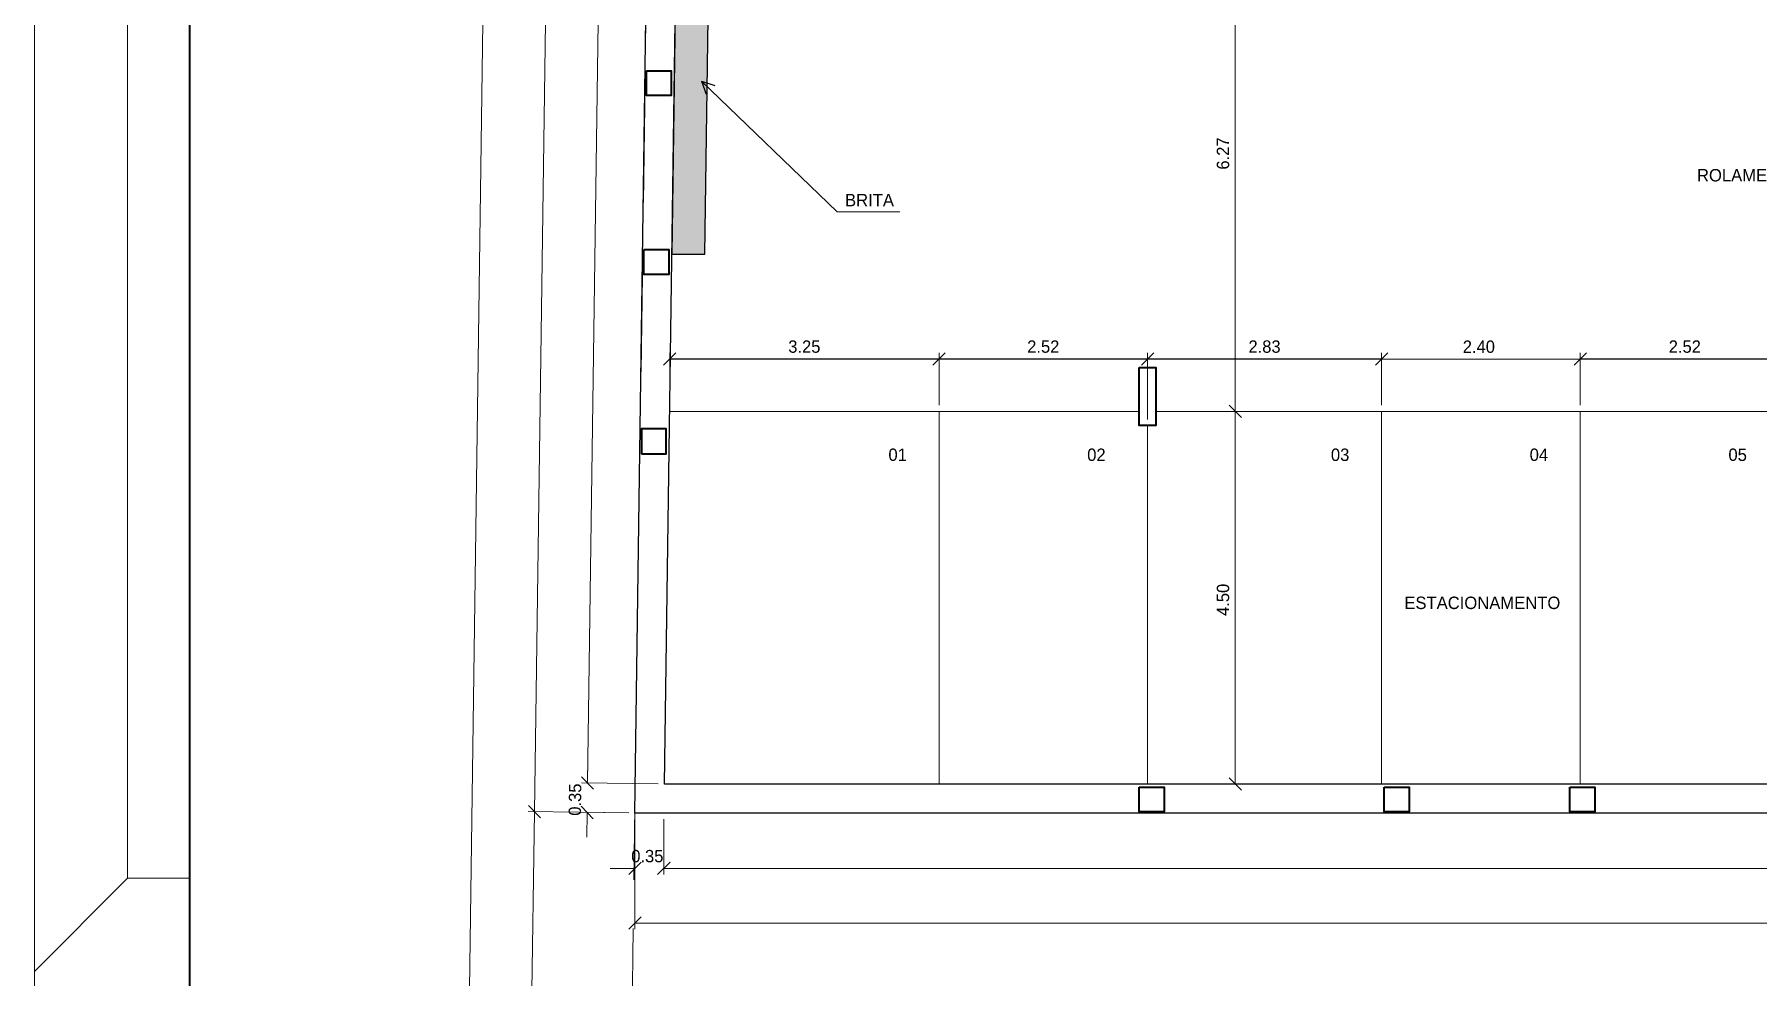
# Model space of a CAD drawing. Header units: metres. Extents: x -5.3 to 83.9, y -21.1 to 42.
# Drawn here: x -5.33 to 15.48, y 0.03 to 11.41 of the extents above; entities that cross this region are included whole.
import ezdxf
from ezdxf.enums import TextEntityAlignment as Align

# ---------------------------------------------------------------- set-up
doc = ezdxf.new("R2010")
doc.units = ezdxf.units.M
doc.header["$MEASUREMENT"] = 0
doc.linetypes.add('DGN Style 3', pattern=[2.04477, 1.46055, -0.58422])
for name, color, linetype, lineweight in [('Level 23', 7, 'Continuous', 0), ('Level 24', 7, 'Continuous', 0), ('Level 41', 7, 'Continuous', 0), ('Level 42', 7, 'Continuous', 0), ('Level 54', 7, 'Continuous', 0), ('Level 63', 7, 'Continuous', 0), ('Level 7', 7, 'Continuous', 0), ('Level 8', 7, 'Continuous', 0)]:
    doc.layers.add(name, color=color, linetype=linetype, lineweight=lineweight)
doc.styles.add('Style-INTL_ENGINEERING', font='INTL_ENGINEERING.shx')
doc.dimstyles.get("Standard").update_dxf_attribs({"dimtxt": 0.18, "dimasz": 0.18, "dimexe": 0.18, "dimexo": 0.0625, "dimgap": 0.09, "dimtad": 0, "dimtih": 1, "dimtoh": 1, "dimdec": 4, "dimzin": 1, "dimdsep": 46, "dimtxsty": 'Standard', "dimcen": 0, "dimadec": 0, "dimazin": 0, "dimtfac": 1, "dimtdec": 4, "dimtofl": 0, "dimtmove": 0, "dimatfit": 3, "dimfxl": 0, "dimtolj": 1, "dimtzin": 1, "dimarcsym": 0})

# ---------------------------------------------------------------- blocks, each defined once
blk = doc.blocks.new('_Oblique')
at = {"color": 0, "linetype": 'ByBlock', "lineweight": -2}
blk.add_line((0.5, 0.5), (-0.5, -0.5), dxfattribs=at)
blk = doc.blocks.new('*D27')
at = {"layer": 'Defpoints', "color": 0, "linetype": 'Continuous', "lineweight": 13}
for p in [(13.341, 7.489), (13.341, 6.857), (15.865, 6.857)]:
    blk.add_point(p, dxfattribs=at)
at = {"layer": 'Level 23', "color": 2, "linetype": 'Continuous', "lineweight": 0}
for p, q in [((13.341, 6.931), (13.341, 7.563)), ((15.865, 6.931), (15.865, 7.563))]:
    blk.add_line(p, q, dxfattribs=at)
at = {"layer": 'Level 23', "color": 0, "linetype": 'Continuous', "lineweight": -2}
blk.add_line((15.865, 7.489), (13.341, 7.489), dxfattribs=at)
at = {"layer": 'Level 23', "color": 0, "linetype": 'Continuous', "lineweight": -2, "xscale": 0.14925, "yscale": 0.14925, "zscale": 0.14925, "rotation": 180}
blk.add_blockref('_Oblique', (13.341, 7.489), dxfattribs=at)
at = {"layer": 'Level 23', "color": 0, "linetype": 'Continuous', "lineweight": -2, "xscale": 0.14925, "yscale": 0.14925, "zscale": 0.14925}
blk.add_blockref('_Oblique', (15.865, 7.489), dxfattribs=at)
at = {"layer": 'Level 23', "color": 0, "linetype": 'Continuous', "lineweight": 0, "insert": (14.603, 7.638), "char_height": 0.1492, "attachment_point": 5, "style": 'Style-INTL_ENGINEERING'}
blk.add_mtext('2.52', dxfattribs=at)
blk = doc.blocks.new('*D28')
at = {"layer": 'Defpoints'}
for p in [(10.941, 7.489), (12.141, 7.489), (10.941, 6.857), (13.341, 6.857)]:
    blk.add_point(p, dxfattribs=at)
at = {"layer": 'Level 23', "color": 2, "linetype": 'Continuous', "lineweight": 0}
for p, q in [((10.867, 7.414), (11.016, 7.564)), ((10.941, 6.931), (10.941, 7.563)), ((13.416, 7.564), (13.267, 7.414)), ((13.341, 6.931), (13.341, 7.563)), ((13.341, 7.489), (10.941, 7.489))]:
    blk.add_line(p, q, dxfattribs=at)
at = {"layer": 'Level 23', "color": 2, "linetype": 'Continuous', "lineweight": 0, "style": 'Style-INTL_ENGINEERING'}
blk.add_text('2.40', height=0.1492, dxfattribs=at).set_placement((11.922, 7.638), align=Align.MIDDLE_LEFT)
blk = doc.blocks.new('*D29')
at = {"layer": 'Defpoints', "color": 0, "linetype": 'Continuous', "lineweight": 13}
for p in [(8.115, 7.489), (8.115, 6.685), (10.941, 6.857)]:
    blk.add_point(p, dxfattribs=at)
at = {"layer": 'Level 23', "color": 2, "linetype": 'Continuous', "lineweight": 0}
for p, q in [((8.115, 6.759), (8.115, 7.563)), ((10.941, 6.931), (10.941, 7.563))]:
    blk.add_line(p, q, dxfattribs=at)
at = {"layer": 'Level 23', "color": 0, "linetype": 'Continuous', "lineweight": -2}
blk.add_line((10.941, 7.489), (8.115, 7.489), dxfattribs=at)
at = {"layer": 'Level 23', "color": 0, "linetype": 'Continuous', "lineweight": -2, "xscale": 0.14925, "yscale": 0.14925, "zscale": 0.14925, "rotation": 180}
blk.add_blockref('_Oblique', (8.115, 7.489), dxfattribs=at)
at = {"layer": 'Level 23', "color": 0, "linetype": 'Continuous', "lineweight": -2, "xscale": 0.14925, "yscale": 0.14925, "zscale": 0.14925}
blk.add_blockref('_Oblique', (10.941, 7.489), dxfattribs=at)
at = {"layer": 'Level 23', "color": 0, "linetype": 'Continuous', "lineweight": 0, "insert": (9.528, 7.638), "char_height": 0.1492, "attachment_point": 5, "style": 'Style-INTL_ENGINEERING'}
blk.add_mtext('2.83', dxfattribs=at)
blk = doc.blocks.new('*D30')
at = {"layer": 'Defpoints', "color": 0, "linetype": 'Continuous', "lineweight": 13}
for p in [(5.598, 7.489), (5.598, 6.857), (8.115, 6.685)]:
    blk.add_point(p, dxfattribs=at)
at = {"layer": 'Level 23', "color": 2, "linetype": 'Continuous', "lineweight": 0}
for p, q in [((5.598, 6.931), (5.598, 7.563)), ((8.115, 6.759), (8.115, 7.563))]:
    blk.add_line(p, q, dxfattribs=at)
at = {"layer": 'Level 23', "color": 0, "linetype": 'Continuous', "lineweight": -2}
blk.add_line((8.115, 7.489), (5.598, 7.489), dxfattribs=at)
at = {"layer": 'Level 23', "color": 0, "linetype": 'Continuous', "lineweight": -2, "xscale": 0.14925, "yscale": 0.14925, "zscale": 0.14925, "rotation": 180}
blk.add_blockref('_Oblique', (5.598, 7.489), dxfattribs=at)
at = {"layer": 'Level 23', "color": 0, "linetype": 'Continuous', "lineweight": -2, "xscale": 0.14925, "yscale": 0.14925, "zscale": 0.14925}
blk.add_blockref('_Oblique', (8.115, 7.489), dxfattribs=at)
at = {"layer": 'Level 23', "color": 0, "linetype": 'Continuous', "lineweight": 0, "insert": (6.856, 7.638), "char_height": 0.1492, "attachment_point": 5, "style": 'Style-INTL_ENGINEERING'}
blk.add_mtext('2.52', dxfattribs=at)
blk = doc.blocks.new('*D31')
at = {"layer": 'Defpoints', "color": 0, "linetype": 'Continuous', "lineweight": 13}
for p in [(2.345, 7.489), (2.345, 6.857), (5.598, 6.857)]:
    blk.add_point(p, dxfattribs=at)
at = {"layer": 'Level 23', "color": 2, "linetype": 'Continuous', "lineweight": 0}
for p, q in [((2.345, 6.931), (2.345, 7.563)), ((5.598, 6.931), (5.598, 7.563))]:
    blk.add_line(p, q, dxfattribs=at)
at = {"layer": 'Level 23', "color": 0, "linetype": 'Continuous', "lineweight": -2}
blk.add_line((5.598, 7.489), (2.345, 7.489), dxfattribs=at)
at = {"layer": 'Level 23', "color": 0, "linetype": 'Continuous', "lineweight": -2, "xscale": 0.14925, "yscale": 0.14925, "zscale": 0.14925, "rotation": 180}
blk.add_blockref('_Oblique', (2.345, 7.489), dxfattribs=at)
at = {"layer": 'Level 23', "color": 0, "linetype": 'Continuous', "lineweight": -2, "xscale": 0.14925, "yscale": 0.14925, "zscale": 0.14925}
blk.add_blockref('_Oblique', (5.598, 7.489), dxfattribs=at)
at = {"layer": 'Level 23', "color": 0, "linetype": 'Continuous', "lineweight": 0, "insert": (3.971, 7.638), "char_height": 0.1492, "attachment_point": 5, "style": 'Style-INTL_ENGINEERING'}
blk.add_mtext('3.25', dxfattribs=at)
blk = doc.blocks.new('*D41')
at = {"layer": 'Defpoints'}
for p in [(8.09, 13.13), (9.175, 13.13), (9.175, 9.993), (8.541, 6.857)]:
    blk.add_point(p, dxfattribs=at)
at = {"layer": 'Level 23', "color": 2, "linetype": 'Continuous', "lineweight": 0}
for p, q in [((8.164, 13.13), (9.249, 13.13)), ((9.1, 13.204), (9.249, 13.055)), ((9.175, 6.857), (9.175, 13.13)), ((9.249, 6.782), (9.1, 6.931)), ((8.616, 6.857), (9.249, 6.857))]:
    blk.add_line(p, q, dxfattribs=at)
at = {"layer": 'Level 23', "color": 2, "linetype": 'Continuous', "lineweight": 0, "style": 'Style-INTL_ENGINEERING'}
blk.add_text('6.27', height=0.1492, rotation=90, dxfattribs=at).set_placement((9.026, 9.776), align=Align.MIDDLE_LEFT)
blk = doc.blocks.new('*D40')
at = {"layer": 'Defpoints'}
for p in [(8.541, 6.857), (9.175, 6.857), (9.175, 4.607), (8.541, 2.357)]:
    blk.add_point(p, dxfattribs=at)
at = {"layer": 'Level 23', "color": 2, "linetype": 'Continuous', "lineweight": 0}
for p, q in [((9.1, 6.931), (9.249, 6.782)), ((8.616, 6.857), (9.249, 6.857)), ((9.175, 2.357), (9.175, 6.857)), ((8.616, 2.357), (9.249, 2.357)), ((9.249, 2.282), (9.1, 2.431))]:
    blk.add_line(p, q, dxfattribs=at)
at = {"layer": 'Level 23', "color": 2, "linetype": 'Continuous', "lineweight": 0, "style": 'Style-INTL_ENGINEERING'}
blk.add_text('4.50', height=0.1492, rotation=90, dxfattribs=at).set_placement((9.026, 4.387), align=Align.MIDDLE_LEFT)
blk = doc.blocks.new('*D47')
at = {"layer": 'Defpoints'}
for p in [(1.925, 2.007), (59.296, 2.007), (1.925, 0.679), (30.61, 0.679)]:
    blk.add_point(p, dxfattribs=at)
at = {"layer": 'Level 23', "color": 2, "linetype": 'Continuous', "lineweight": 0}
for p, q in [((1.925, 1.932), (1.925, 0.605)), ((59.296, 1.932), (59.296, 0.605)), ((1.85, 0.605), (2, 0.754)), ((59.296, 0.679), (1.925, 0.679)), ((59.371, 0.754), (59.221, 0.605))]:
    blk.add_line(p, q, dxfattribs=at)
at = {"layer": 'Level 23', "color": 2, "linetype": 'Continuous', "lineweight": 0, "style": 'Style-INTL_ENGINEERING'}
blk.add_text('57.37', height=0.1492, dxfattribs=at).set_placement((30.331, 0.828), align=Align.MIDDLE_LEFT)
blk = doc.blocks.new('*D49')
at = {"layer": 'Defpoints'}
for p in [(2.275, 2.007), (58.946, 2.007), (2.275, 1.338), (30.61, 1.338)]:
    blk.add_point(p, dxfattribs=at)
at = {"layer": 'Level 23', "color": 2, "linetype": 'Continuous', "lineweight": 0}
for p, q in [((2.275, 1.932), (2.275, 1.264)), ((58.946, 1.932), (58.946, 1.264)), ((2.2, 1.264), (2.35, 1.413)), ((58.946, 1.338), (2.275, 1.338)), ((59.021, 1.413), (58.871, 1.264))]:
    blk.add_line(p, q, dxfattribs=at)
at = {"layer": 'Level 23', "color": 2, "linetype": 'Continuous', "lineweight": 0, "style": 'Style-INTL_ENGINEERING'}
blk.add_text('56.67', height=0.1492, dxfattribs=at).set_placement((30.323, 1.487), align=Align.MIDDLE_LEFT)
blk = doc.blocks.new('*D50')
at = {"layer": 'Defpoints'}
for p in [(1.925, 2.007), (2.275, 2.007), (1.925, 1.338), (2.1, 1.338)]:
    blk.add_point(p, dxfattribs=at)
at = {"layer": 'Level 23', "color": 2, "linetype": 'Continuous', "lineweight": 0}
for p, q in [((1.925, 1.932), (1.925, 1.264)), ((2.275, 1.932), (2.275, 1.264)), ((1.626, 1.338), (1.925, 1.338)), ((2, 1.413), (1.85, 1.264)), ((2.2, 1.264), (2.35, 1.413)), ((2.574, 1.338), (2.275, 1.338))]:
    blk.add_line(p, q, dxfattribs=at)
at = {"layer": 'Level 23', "color": 2, "linetype": 'Continuous', "lineweight": 0, "style": 'Style-INTL_ENGINEERING'}
blk.add_text('0.35', height=0.1492, dxfattribs=at).set_placement((1.881, 1.487), align=Align.MIDDLE_LEFT)
blk = doc.blocks.new('*D57')
at = {"layer": 'Defpoints'}
for p in [(2.358, 33.328), (0.116, 13.564), (-0.158, -6.228), (1.811, -6.255)]:
    blk.add_point(p, dxfattribs=at)
at = {"layer": 'Level 23', "color": 2, "linetype": 'Continuous', "lineweight": 0}
for p, q in [((0.389, 33.356), (-0.158, -6.228)), ((2.284, 33.33), (0.315, 33.357)), ((0.316, 33.431), (0.463, 33.28)), ((1.737, -6.254), (-0.232, -6.227)), ((-0.084, -6.303), (-0.231, -6.152))]:
    blk.add_line(p, q, dxfattribs=at)
at = {"layer": 'Level 23', "color": 2, "linetype": 'Continuous', "lineweight": 0, "style": 'Style-INTL_ENGINEERING'}
blk.add_text('39.59', height=0.1492, rotation=89.2083, dxfattribs=at).set_placement((-0.037, 13.285), align=Align.MIDDLE_LEFT)
blk = doc.blocks.new('*D59')
at = {"layer": 'Defpoints'}
for p in [(2.664, 29.83), (1.543, 16.106), (1.353, 2.369), (2.282, 2.357)]:
    blk.add_point(p, dxfattribs=at)
at = {"layer": 'Level 23', "color": 2, "linetype": 'Continuous', "lineweight": 0}
for p, q in [((1.733, 29.842), (1.353, 2.369)), ((2.59, 29.831), (1.659, 29.844)), ((1.66, 29.918), (1.807, 29.767)), ((2.208, 2.358), (1.279, 2.37)), ((1.427, 2.294), (1.28, 2.445))]:
    blk.add_line(p, q, dxfattribs=at)
at = {"layer": 'Level 23', "color": 2, "linetype": 'Continuous', "lineweight": 0, "style": 'Style-INTL_ENGINEERING'}
blk.add_text('27.48', height=0.1492, rotation=89.2083, dxfattribs=at).set_placement((1.391, 15.828), align=Align.MIDDLE_LEFT)
blk = doc.blocks.new('*D60')
at = {"layer": 'Defpoints'}
for p in [(2.282, 2.357), (1.351, 2.192), (1.349, 2.014), (1.925, 2.007)]:
    blk.add_point(p, dxfattribs=at)
at = {"layer": 'Level 23', "color": 2, "linetype": 'Continuous', "lineweight": 0}
for p, q in [((1.358, 2.669), (1.353, 2.369)), ((2.208, 2.358), (1.279, 2.37)), ((1.427, 2.294), (1.28, 2.445)), ((1.275, 2.09), (1.422, 1.939)), ((1.851, 2.008), (1.274, 2.016)), ((1.344, 1.715), (1.349, 2.014))]:
    blk.add_line(p, q, dxfattribs=at)
at = {"layer": 'Level 23', "color": 2, "linetype": 'Continuous', "lineweight": 0, "style": 'Style-INTL_ENGINEERING'}
blk.add_text('0.35', height=0.1492, rotation=89.2083, dxfattribs=at).set_placement((1.199, 1.975), align=Align.MIDDLE_LEFT)
blk = doc.blocks.new('*D62')
at = {"layer": 'Defpoints'}
for p in [(2.314, 30.204), (0.907, 16.122), (0.712, 2.023), (1.925, 2.007)]:
    blk.add_point(p, dxfattribs=at)
at = {"layer": 'Level 23', "color": 2, "linetype": 'Continuous', "lineweight": 0}
for p, q in [((1.102, 30.221), (0.712, 2.023)), ((1.028, 30.296), (1.175, 30.145)), ((2.24, 30.205), (1.028, 30.222)), ((0.786, 1.948), (0.639, 2.099)), ((1.851, 2.008), (0.638, 2.024))]:
    blk.add_line(p, q, dxfattribs=at)
at = {"layer": 'Level 23', "color": 2, "linetype": 'Continuous', "lineweight": 0, "style": 'Style-INTL_ENGINEERING'}
blk.add_text('28.20', height=0.1492, rotation=89.2083, dxfattribs=at).set_placement((0.754, 15.838), align=Align.MIDDLE_LEFT)
blk = doc.blocks.new('*D63')
at = {"layer": 'Defpoints'}
for p in [(1.925, 2.007), (0.655, -2.107), (0.598, -6.238), (1.811, -6.255)]:
    blk.add_point(p, dxfattribs=at)
at = {"layer": 'Level 23', "color": 2, "linetype": 'Continuous', "lineweight": 0}
for p, q in [((0.639, 2.099), (0.786, 1.948)), ((0.712, 2.023), (0.598, -6.238)), ((1.851, 2.008), (0.638, 2.024)), ((0.672, -6.314), (0.524, -6.162)), ((1.737, -6.254), (0.524, -6.237))]:
    blk.add_line(p, q, dxfattribs=at)
at = {"layer": 'Level 23', "color": 2, "linetype": 'Continuous', "lineweight": 0, "style": 'Style-INTL_ENGINEERING'}
blk.add_text('8.26', height=0.1492, rotation=89.2083, dxfattribs=at).set_placement((0.503, -2.322), align=Align.MIDDLE_LEFT)
blk = doc.blocks.new('TerminatorOpen')
at = {"color": 0, "linetype": 'ByBlock', "lineweight": -2}
for q in [(-1, 0.5), (-1, 0), (-1, -0.5)]:
    blk.add_line((0, 0), q, dxfattribs=at)

msp = doc.modelspace()

# ---------------------------------------------------------------- hatches: boundary and pattern name
at = {"layer": 'Level 42', "linetype": 'Continuous', "lineweight": 30}
h = msp.add_hatch(dxfattribs=at)
h.set_pattern_fill('AR-CONC', scale=0.05, style=0)
h.set_pattern_definition([(50, (2.3713, 8.7563), (0.35863, -0.031376), [0.0375, -0.4125]), (355, (2.3713, 8.7563), (-0.069376, 0.376096), [0.03, -0.33]), (100.4514, (2.40117, 8.7537), (0.289255, 0.34472), [0.03187, -0.350571]), (46.184, (2.3713, 8.8563), (0.53362, -0.08276), [0.05625, -0.61875]), (96.6356, (2.41576, 8.8494), (0.467331, 0.48706), [0.047805, -0.525857]), (351.184, (2.3713, 8.8563), (0.46733, 0.48706), [0.045, -0.495]), (21, (2.4213, 8.8313), (0.2984535, -0.2013094), [0.0375, -0.4125]), (326, (2.4213, 8.8313), (0.121658, 0.362575), [0.03, -0.33]), (71.4514, (2.44616, 8.81453), (0.420111, 0.161265), [0.03187, -0.350571]), (37.5, (2.37129, 8.75631), (0.0060799, 0.1664469), [0, -0.326, 0, -0.335, 0, -0.33125]), (7.5, (2.37129, 8.75631), (0.1315348, 0.1972059), [0, -0.191, 0, -0.3185, 0, -0.12625]), (327.5, (2.25979, 8.75631), (0.2669112, -0.0112774), [0, -0.125, 0, -0.39, 0, -0.5175]), (317.5, (2.20979, 8.7563), (0.291593, 0.0500525), [0, -0.1625, 0, -0.259, 0, -0.3675])])
h.paths.add_polyline_path([(2.371, 8.756), (2.771, 8.756), (2.937, 20.72), (2.537, 20.72)])

# ---------------------------------------------------------------- linework, layer by layer
at = {"layer": 'Level 24', "color": 2, "linetype": 'Continuous', "lineweight": 13}
msp.add_line((4.366, 9.268), (5.126, 9.268), dxfattribs=at)
at = {"layer": 'Level 41', "color": 91, "linetype": 'Continuous', "lineweight": 40, "flags": 128}
msp.add_lwpolyline([(8.015, 7.385), (8.215, 7.385), (8.215, 6.685), (8.015, 6.685)], close=True, dxfattribs=at)
at = {"layer": 'Level 42', "color": 7, "linetype": 'Continuous', "lineweight": 30, "flags": 128}
msp.add_lwpolyline([(2.371, 8.756), (2.771, 8.756), (2.937, 20.72), (2.537, 20.72)], close=True, dxfattribs=at)
at = {"layer": 'Level 42', "color": 2, "linetype": 'Continuous', "lineweight": 40, "flags": 128}
for points in [[(2.064, 10.97), (2.364, 10.97), (2.364, 10.67), (2.064, 10.67)], [(2.034, 8.81), (2.334, 8.81), (2.334, 8.51), (2.034, 8.51)], [(8.015, 7.385), (8.215, 7.385), (8.215, 6.685), (8.015, 6.685)], [(2.004, 6.345), (2.304, 6.345), (2.304, 6.645), (2.004, 6.645)], [(8.015, 2.32), (8.315, 2.32), (8.315, 2.02), (8.015, 2.02)], [(10.973, 2.32), (11.273, 2.32), (11.273, 2.02), (10.973, 2.02)], [(13.215, 2.32), (13.515, 2.32), (13.515, 2.02), (13.215, 2.02)]]:
    msp.add_lwpolyline(points, close=True, dxfattribs=at)
at = {"layer": 'Level 54', "color": 131, "linetype": 'DGN Style 3', "lineweight": 0, "flags": 128}
msp.add_lwpolyline([(2.358, 33.328), (1.811, -6.255), (18.717, -6.212), (31.612, -6.518), (38.43, -6.548), (45.404, -6.752), (59.403, -7.053), (58.938, 33.63), (45.693, 33.468), (39.328, 33.473), (32.09, 33.353), (18.933, 33.013)], close=True, dxfattribs=at)
at = {"layer": 'Level 63', "color": 131, "linetype": 'Continuous', "lineweight": 0}
for q in [(-4.2, 42.021), (-5.325, 0.095), (-3.45, 1.22)]:
    msp.add_line((-4.2, 1.22), q, dxfattribs=at)
at = {"layer": 'Level 63', "color": 131, "linetype": 'Continuous', "lineweight": 40}
msp.add_line((-3.45, -20.305), (-3.45, 41.271), dxfattribs=at)
at = {"layer": 'Level 63', "color": 131, "linetype": 'Continuous', "lineweight": 0, "flags": 128}
msp.add_lwpolyline([(83.851, 42.02), (-5.325, 42.02), (-5.325, -21.055), (83.851, -21.055)], close=True, dxfattribs=at)
at = {"layer": 'Level 63', "color": 131, "linetype": 'Continuous', "lineweight": 13, "flags": 128}
msp.add_lwpolyline([(75.601, -20.306), (-3.45, -20.306), (-3.45, 41.271), (75.601, 41.271)], close=True, dxfattribs=at)
at = {"layer": 'Level 7', "color": 7, "linetype": 'Continuous', "lineweight": 30}
for p, q in [((2.282, 2.357), (2.664, 29.854)), ((10.988, 2.357), (2.282, 2.357)), ((58.86, 2.357), (10.988, 2.357))]:
    msp.add_line(p, q, dxfattribs=at)
at = {"layer": 'Level 7', "color": 7, "linetype": 'Continuous', "lineweight": 30, "flags": 128}
msp.add_lwpolyline([(59.296, 2.007), (1.925, 2.007), (2.314, 30.204)], dxfattribs=at)
at = {"layer": 'Level 8', "color": 7, "linetype": 'Continuous', "lineweight": 13}
for p, q in [((5.598, 6.857), (2.345, 6.857)), ((5.598, 2.357), (5.598, 6.857))]:
    msp.add_line(p, q, dxfattribs=at)
at = {"layer": 'Level 8', "color": 7, "linetype": 'Continuous', "lineweight": 13, "flags": 128}
for points in [[(8.015, 6.857), (5.598, 6.857), (5.598, 2.357), (8.115, 2.357), (8.115, 6.685)], [(8.115, 6.685), (8.115, 2.357), (10.941, 2.357), (10.941, 6.857), (8.215, 6.857)], [(15.865, 6.355), (15.865, 6.857), (13.341, 6.857), (13.341, 2.357), (15.865, 2.357), (15.865, 5.555)]]:
    msp.add_lwpolyline(points, dxfattribs=at)
msp.add_lwpolyline([(13.341, 6.857), (10.941, 6.857), (10.941, 2.357), (13.341, 2.357)], close=True, dxfattribs=at)

# ---------------------------------------------------------------- texts
at = {"layer": 'Level 24', "color": 2, "linetype": 'Continuous', "lineweight": 13, "char_height": 0.15, "attachment_point": 5, "line_spacing_factor": 1.200006, "style": 'Style-INTL_ENGINEERING'}
for s, insert in [('ROLAMENTO/MANOBRAS\\P', (15.987, 9.707)), ('BRITA', (4.758, 9.408)), ('01\\P', (5.098, 6.332)), ('02\\P', (7.498, 6.332)), ('03\\P', (10.441, 6.332)), ('04\\P', (12.841, 6.332)), ('05\\P', (15.241, 6.332)), ('ESTACIONAMENTO\\P', (12.158, 4.544))]:
    msp.add_mtext(s, dxfattribs=dict(at, insert=insert))

# ---------------------------------------------------------------- dimensions: what is measured, and where the dimension line sits
at = {"layer": 'Level 23', "color": 2, "linetype": 'Continuous', "lineweight": 0}
for base, p1, p2, angle, picture, middle in [((-0.158, -6.228), (2.358, 33.328), (1.811, -6.255), 269.2083, '*D57', (0.116, 13.564)), ((0.712, 2.023), (2.314, 30.204), (1.925, 2.007), 269.2083, '*D62', (0.907, 16.122)), ((1.353, 2.369), (2.664, 29.83), (2.282, 2.357), 269.2083, '*D59', (1.543, 16.106)), ((9.175, 13.13), (8.541, 6.857), (8.09, 13.13), 90, '*D41', (9.175, 9.993)), ((2.345, 7.489), (5.598, 6.857), (2.345, 6.857), 180, '*D31', (3.971, 7.638)), ((5.598, 7.489), (8.115, 6.685), (5.598, 6.857), 180, '*D30', (6.856, 7.638)), ((8.115, 7.489), (10.941, 6.857), (8.115, 6.685), 180, '*D29', (9.528, 7.638)), ((10.941, 7.489), (13.341, 6.857), (10.941, 6.857), 180, '*D28', (12.141, 7.489)), ((13.341, 7.489), (15.865, 6.857), (13.341, 6.857), 180, '*D27', (14.603, 7.638)), ((9.175, 6.857), (8.541, 2.357), (8.541, 6.857), 90, '*D40', (9.175, 4.607)), ((1.349, 2.014), (2.282, 2.357), (1.925, 2.007), 269.2083, '*D60', (1.351, 2.192)), ((0.598, -6.238), (1.925, 2.007), (1.811, -6.255), 269.2083, '*D63', (0.655, -2.107)), ((1.925, 1.338), (2.275, 2.007), (1.925, 2.007), 180, '*D50', (2.1, 1.338)), ((1.925, 0.679), (59.296, 2.007), (1.925, 2.007), 180, '*D47', (30.61, 0.679)), ((2.275, 1.338), (58.946, 2.007), (2.275, 2.007), 180, '*D49', (30.61, 1.338))]:
    dim = msp.add_linear_dim(base=base, p1=p1, p2=p2, angle=angle, dimstyle='Standard', override={"dimtxt": 0.14925, "dimasz": 0.14925, "dimexe": 0.07425, "dimexo": 0.07425, "dimgap": 0.07425, "dimtad": 1, "dimtih": 0, "dimtoh": 0, "dimdec": 2, "dimzin": 3, "dimtxsty": 'Style-INTL_ENGINEERING', "dimblk": 'Oblique', "dimclre": 2, "dimtdec": 2, "dimatfit": 1, "dimtolj": 0, "dimtzin": 3, "dimlwe": 0}, dxfattribs=at)
    dim.commit()
    dim.dimension.update_dxf_attribs({"geometry": picture, "text_midpoint": middle})

# ---------------------------------------------------------------- leaders
at = {"layer": 'Level 24', "color": 2, "linetype": 'Continuous', "lineweight": 13}
msp.add_leader([(2.73, 10.843), (4.366, 9.268)], dimstyle='Standard', override={"dimtxt": 0.14925, "dimasz": 0.14925, "dimgap": 0, "dimtad": 1, "dimtxsty": 'Style-INTL_ENGINEERING', "dimldrblk": 'TerminatorOpen'}, dxfattribs=at)

doc.saveas('drawing.dxf')
